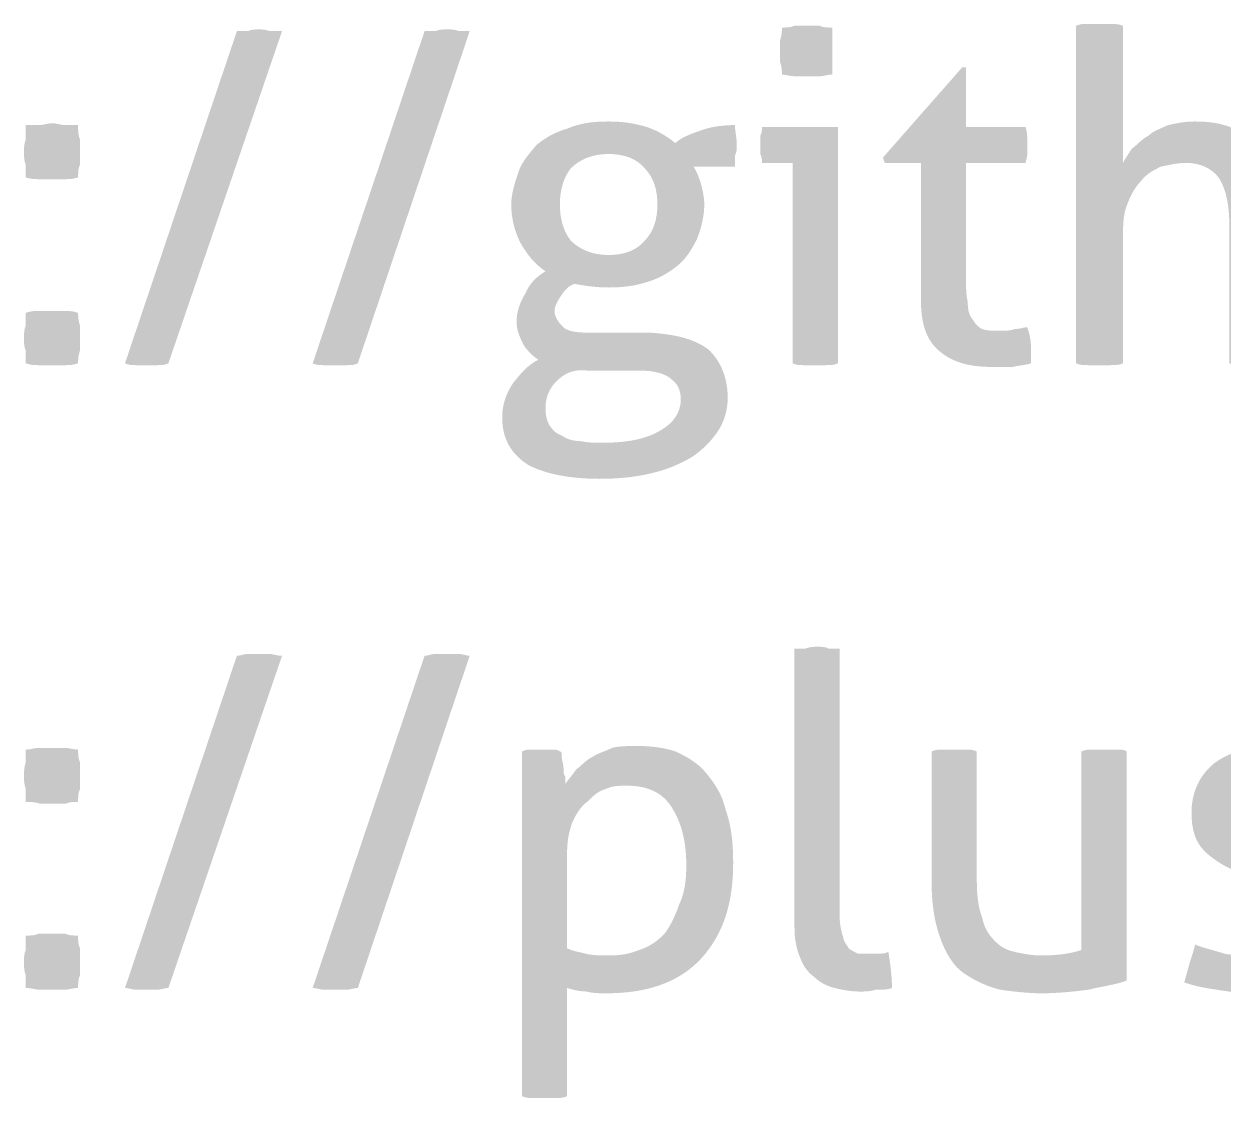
# Model space of a CAD drawing. Header units: millimetres. Extents: x 50 to 239, y 17 to 185.
# Drawn here: x 87.59 to 98.58, y 28.19 to 38.04 of the extents above; entities that cross this region are included whole.
import ezdxf

# ---------------------------------------------------------------- set-up
doc = ezdxf.new("R2010")
doc.units = ezdxf.units.MM
doc.header["$MEASUREMENT"] = 0
doc.layers.get('0').update_dxf_attribs({"linetype": 'CONTINUOUS'})

msp = doc.modelspace()

# ---------------------------------------------------------------- hatches: boundary and pattern name
at = {"true_color": 0x000007}
h = msp.add_hatch(color=0, dxfattribs=at)
edge = h.paths.add_edge_path()
edge.add_spline(control_points=[(89.538, 37.97), (89.571, 37.97), (89.604, 37.97), (89.638, 37.97), (89.638, 37.97), (89.671, 37.986), (89.704, 37.986), (89.737, 37.986), (89.737, 37.986), (89.77, 37.986), (89.803, 37.986), (89.836, 37.97), (89.836, 37.97), (89.869, 37.97), (89.902, 37.97), (89.952, 37.97)], knot_values=[0, 0, 0, 0, 0.0625, 0.0625, 0.0625, 0.0625, 0.125, 0.125, 0.125, 0.125, 0.1875, 0.1875, 0.1875, 0.1875, 1, 1, 1, 1], degree=3, periodic=0)
edge.add_line((89.952, 37.97), (88.91, 34.925))
edge.add_spline(control_points=[(88.91, 34.925), (88.876, 34.908), (88.843, 34.908), (88.81, 34.908), (88.81, 34.908), (88.777, 34.908), (88.744, 34.908), (88.711, 34.908), (88.711, 34.908), (88.678, 34.908), (88.645, 34.908), (88.612, 34.908), (88.612, 34.908), (88.579, 34.908), (88.545, 34.908), (88.512, 34.925)], knot_values=[0, 0, 0, 0, 0.0625, 0.0625, 0.0625, 0.0625, 0.125, 0.125, 0.125, 0.125, 0.1875, 0.1875, 0.1875, 0.1875, 1, 1, 1, 1], degree=3, periodic=0)
edge.add_line((88.512, 34.925), (89.538, 37.97))
h = msp.add_hatch(color=0, dxfattribs=at)
edge = h.paths.add_edge_path()
edge.add_spline(control_points=[(91.259, 37.97), (91.292, 37.97), (91.325, 37.97), (91.359, 37.97), (91.359, 37.97), (91.392, 37.986), (91.425, 37.986), (91.474, 37.986), (91.474, 37.986), (91.507, 37.986), (91.541, 37.986), (91.574, 37.97), (91.574, 37.97), (91.607, 37.97), (91.64, 37.97), (91.673, 37.97)], knot_values=[0, 0, 0, 0, 0.0625, 0.0625, 0.0625, 0.0625, 0.125, 0.125, 0.125, 0.125, 0.1875, 0.1875, 0.1875, 0.1875, 1, 1, 1, 1], degree=3, periodic=0)
edge.add_line((91.673, 37.97), (90.647, 34.925))
edge.add_spline(control_points=[(90.647, 34.925), (90.614, 34.908), (90.581, 34.908), (90.548, 34.908), (90.548, 34.908), (90.515, 34.908), (90.465, 34.908), (90.432, 34.908), (90.432, 34.908), (90.399, 34.908), (90.366, 34.908), (90.333, 34.908), (90.333, 34.908), (90.299, 34.908), (90.266, 34.908), (90.233, 34.925)], knot_values=[0, 0, 0, 0, 0.0625, 0.0625, 0.0625, 0.0625, 0.125, 0.125, 0.125, 0.125, 0.1875, 0.1875, 0.1875, 0.1875, 1, 1, 1, 1], degree=3, periodic=0)
edge.add_line((90.233, 34.925), (91.259, 37.97))
h = msp.add_hatch(color=0, dxfattribs=at)
edge = h.paths.add_edge_path()
edge.add_line((94.635, 36.762), (94.354, 36.762))
edge.add_spline(control_points=[(94.354, 36.762), (94.354, 36.778), (94.354, 36.811), (94.337, 36.844), (94.337, 36.844), (94.337, 36.877), (94.337, 36.894), (94.337, 36.927), (94.337, 36.927), (94.337, 36.96), (94.337, 36.977), (94.337, 37.01), (94.337, 37.01), (94.354, 37.043), (94.354, 37.076), (94.354, 37.092)], knot_values=[0, 0, 0, 0, 0.0625, 0.0625, 0.0625, 0.0625, 0.125, 0.125, 0.125, 0.125, 0.1875, 0.1875, 0.1875, 0.1875, 1, 1, 1, 1], degree=3, periodic=0)
edge.add_line((94.354, 37.092), (95.049, 37.092))
edge.add_line((95.049, 37.092), (95.049, 34.925))
edge.add_spline(control_points=[(95.049, 34.925), (95.016, 34.908), (94.982, 34.908), (94.933, 34.908), (94.933, 34.908), (94.9, 34.908), (94.867, 34.908), (94.833, 34.908), (94.833, 34.908), (94.8, 34.908), (94.767, 34.908), (94.734, 34.908), (94.734, 34.908), (94.701, 34.908), (94.668, 34.908), (94.635, 34.925)], knot_values=[0, 0, 0, 0, 0.0625, 0.0625, 0.0625, 0.0625, 0.125, 0.125, 0.125, 0.125, 0.1875, 0.1875, 0.1875, 0.1875, 1, 1, 1, 1], degree=3, periodic=0)
edge.add_line((94.635, 34.925), (94.635, 36.762))
edge = h.paths.add_edge_path()
edge.add_spline(control_points=[(94.536, 37.572), (94.536, 37.605), (94.536, 37.639), (94.519, 37.688), (94.519, 37.688), (94.519, 37.721), (94.519, 37.754), (94.519, 37.787), (94.519, 37.787), (94.519, 37.821), (94.519, 37.854), (94.519, 37.887), (94.519, 37.887), (94.536, 37.936), (94.536, 37.97), (94.536, 38.003), (94.536, 38.003), (94.569, 38.003), (94.618, 38.003), (94.651, 38.019), (94.651, 38.019), (94.701, 38.019), (94.734, 38.019), (94.767, 38.019), (94.767, 38.019), (94.8, 38.019), (94.833, 38.019), (94.883, 38.019), (94.883, 38.019), (94.916, 38.003), (94.949, 38.003), (94.999, 38.003), (94.999, 38.003), (94.999, 37.97), (94.999, 37.936), (94.999, 37.887), (94.999, 37.887), (94.999, 37.854), (94.999, 37.821), (94.999, 37.787), (94.999, 37.787), (94.999, 37.754), (94.999, 37.721), (94.999, 37.688), (94.999, 37.688), (94.999, 37.639), (94.999, 37.605), (94.999, 37.572), (94.999, 37.572), (94.949, 37.572), (94.916, 37.556), (94.883, 37.556), (94.883, 37.556), (94.833, 37.556), (94.8, 37.556), (94.767, 37.556), (94.767, 37.556), (94.734, 37.556), (94.701, 37.556), (94.651, 37.556), (94.651, 37.556), (94.618, 37.556), (94.569, 37.572), (94.536, 37.572)], knot_values=[0, 0, 0, 0, 0.015625, 0.015625, 0.015625, 0.015625, 0.03125, 0.03125, 0.03125, 0.03125, 0.046875, 0.046875, 0.046875, 0.046875, 0.0625, 0.0625, 0.0625, 0.0625, 0.078125, 0.078125, 0.078125, 0.078125, 0.09375, 0.09375, 0.09375, 0.09375, 0.109375, 0.109375, 0.109375, 0.109375, 0.125, 0.125, 0.125, 0.125, 0.140625, 0.140625, 0.140625, 0.140625, 0.15625, 0.15625, 0.15625, 0.15625, 0.171875, 0.171875, 0.171875, 0.171875, 0.1875, 0.1875, 0.1875, 0.1875, 0.203125, 0.203125, 0.203125, 0.203125, 0.21875, 0.21875, 0.21875, 0.21875, 0.234375, 0.234375, 0.234375, 0.234375, 1, 1, 1, 1], degree=3, periodic=0)
h = msp.add_hatch(color=0, dxfattribs=at)
edge = h.paths.add_edge_path()
edge.add_spline(control_points=[(97.233, 38.019), (97.266, 38.036), (97.299, 38.036), (97.332, 38.036), (97.332, 38.036), (97.382, 38.036), (97.415, 38.036), (97.448, 38.036), (97.448, 38.036), (97.481, 38.036), (97.514, 38.036), (97.547, 38.036), (97.547, 38.036), (97.58, 38.036), (97.63, 38.036), (97.663, 38.019)], knot_values=[0, 0, 0, 0, 0.0625, 0.0625, 0.0625, 0.0625, 0.125, 0.125, 0.125, 0.125, 0.1875, 0.1875, 0.1875, 0.1875, 1, 1, 1, 1], degree=3, periodic=0)
edge.add_line((97.663, 38.019), (97.663, 36.762))
edge.add_spline(control_points=[(97.663, 36.762), (97.68, 36.795), (97.713, 36.844), (97.746, 36.894), (97.746, 36.894), (97.795, 36.927), (97.829, 36.977), (97.895, 37.01), (97.895, 37.01), (97.944, 37.059), (98.011, 37.076), (98.077, 37.109), (98.077, 37.109), (98.16, 37.126), (98.226, 37.142), (98.325, 37.142), (98.325, 37.142), (98.573, 37.142), (98.755, 37.076), (98.871, 36.927), (98.871, 36.927), (98.987, 36.795), (99.053, 36.58), (99.053, 36.298)], knot_values=[0, 0, 0, 0, 0.041667, 0.041667, 0.041667, 0.041667, 0.083333, 0.083333, 0.083333, 0.083333, 0.125, 0.125, 0.125, 0.125, 0.166667, 0.166667, 0.166667, 0.166667, 0.208333, 0.208333, 0.208333, 0.208333, 1, 1, 1, 1], degree=3, periodic=0)
edge.add_line((99.053, 36.298), (99.053, 34.925))
edge.add_spline(control_points=[(99.053, 34.925), (99.02, 34.908), (98.987, 34.908), (98.954, 34.908), (98.954, 34.908), (98.904, 34.908), (98.871, 34.908), (98.838, 34.908), (98.838, 34.908), (98.821, 34.908), (98.772, 34.908), (98.739, 34.908), (98.739, 34.908), (98.706, 34.908), (98.673, 34.908), (98.639, 34.925)], knot_values=[0, 0, 0, 0, 0.0625, 0.0625, 0.0625, 0.0625, 0.125, 0.125, 0.125, 0.125, 0.1875, 0.1875, 0.1875, 0.1875, 1, 1, 1, 1], degree=3, periodic=0)
edge.add_line((98.639, 34.925), (98.639, 36.182))
edge.add_spline(control_points=[(98.639, 36.182), (98.639, 36.381), (98.606, 36.53), (98.54, 36.629), (98.54, 36.629), (98.474, 36.712), (98.375, 36.762), (98.242, 36.762), (98.242, 36.762), (98.16, 36.762), (98.093, 36.745), (98.011, 36.728), (98.011, 36.728), (97.944, 36.695), (97.878, 36.662), (97.829, 36.596), (97.829, 36.596), (97.779, 36.546), (97.729, 36.464), (97.696, 36.364), (97.696, 36.364), (97.663, 36.282), (97.663, 36.166), (97.663, 36.033)], knot_values=[0, 0, 0, 0, 0.041667, 0.041667, 0.041667, 0.041667, 0.083333, 0.083333, 0.083333, 0.083333, 0.125, 0.125, 0.125, 0.125, 0.166667, 0.166667, 0.166667, 0.166667, 0.208333, 0.208333, 0.208333, 0.208333, 1, 1, 1, 1], degree=3, periodic=0)
edge.add_line((97.663, 36.033), (97.663, 34.925))
edge.add_spline(control_points=[(97.663, 34.925), (97.63, 34.908), (97.58, 34.908), (97.547, 34.908), (97.547, 34.908), (97.514, 34.908), (97.481, 34.908), (97.448, 34.908), (97.448, 34.908), (97.415, 34.908), (97.382, 34.908), (97.349, 34.908), (97.349, 34.908), (97.299, 34.908), (97.266, 34.908), (97.233, 34.925)], knot_values=[0, 0, 0, 0, 0.0625, 0.0625, 0.0625, 0.0625, 0.125, 0.125, 0.125, 0.125, 0.1875, 0.1875, 0.1875, 0.1875, 1, 1, 1, 1], degree=3, periodic=0)
edge.add_line((97.233, 34.925), (97.233, 38.019))
h = msp.add_hatch(color=0, dxfattribs=at)
edge = h.paths.add_edge_path()
edge.add_line((95.81, 36.762), (95.479, 36.762))
edge.add_line((95.479, 36.762), (95.462, 36.811))
edge.add_line((95.462, 36.811), (96.19, 37.639))
edge.add_line((96.19, 37.639), (96.223, 37.639))
edge.add_line((96.223, 37.639), (96.223, 37.092))
edge.add_line((96.223, 37.092), (96.77, 37.092))
edge.add_spline(control_points=[(96.77, 37.092), (96.786, 37.043), (96.786, 36.993), (96.786, 36.927), (96.786, 36.927), (96.786, 36.894), (96.786, 36.877), (96.786, 36.844), (96.786, 36.844), (96.786, 36.811), (96.77, 36.778), (96.77, 36.762)], knot_values=[0, 0, 0, 0, 0.083333, 0.083333, 0.083333, 0.083333, 0.166667, 0.166667, 0.166667, 0.166667, 1, 1, 1, 1], degree=3, periodic=0)
edge.add_line((96.77, 36.762), (96.223, 36.762))
edge.add_line((96.223, 36.762), (96.223, 35.769))
edge.add_spline(control_points=[(96.223, 35.769), (96.223, 35.653), (96.223, 35.554), (96.24, 35.487), (96.24, 35.487), (96.24, 35.405), (96.257, 35.355), (96.29, 35.322), (96.29, 35.322), (96.306, 35.289), (96.339, 35.256), (96.372, 35.239), (96.372, 35.239), (96.422, 35.223), (96.472, 35.223), (96.538, 35.223), (96.538, 35.223), (96.588, 35.223), (96.621, 35.223), (96.67, 35.239), (96.67, 35.239), (96.72, 35.239), (96.753, 35.256), (96.786, 35.256), (96.786, 35.256), (96.803, 35.206), (96.819, 35.14), (96.819, 35.09), (96.819, 35.09), (96.819, 35.024), (96.819, 34.974), (96.819, 34.925), (96.819, 34.925), (96.77, 34.908), (96.72, 34.908), (96.654, 34.892), (96.654, 34.892), (96.588, 34.892), (96.521, 34.892), (96.455, 34.892), (96.455, 34.892), (96.24, 34.892), (96.091, 34.941), (95.975, 35.041), (95.975, 35.041), (95.859, 35.14), (95.81, 35.289), (95.81, 35.52)], knot_values=[0, 0, 0, 0, 0.020833, 0.020833, 0.020833, 0.020833, 0.041667, 0.041667, 0.041667, 0.041667, 0.0625, 0.0625, 0.0625, 0.0625, 0.083333, 0.083333, 0.083333, 0.083333, 0.104167, 0.104167, 0.104167, 0.104167, 0.125, 0.125, 0.125, 0.125, 0.145833, 0.145833, 0.145833, 0.145833, 0.166667, 0.166667, 0.166667, 0.166667, 0.1875, 0.1875, 0.1875, 0.1875, 0.208333, 0.208333, 0.208333, 0.208333, 0.229167, 0.229167, 0.229167, 0.229167, 1, 1, 1, 1], degree=3, periodic=0)
edge.add_line((95.81, 35.52), (95.81, 36.762))
h = msp.add_hatch(color=0, dxfattribs=at)
edge = h.paths.add_edge_path()
edge.add_spline(control_points=[(87.602, 36.629), (87.602, 36.662), (87.602, 36.712), (87.602, 36.745), (87.602, 36.745), (87.586, 36.778), (87.586, 36.828), (87.586, 36.861), (87.586, 36.861), (87.586, 36.894), (87.586, 36.944), (87.602, 36.977), (87.602, 36.977), (87.602, 37.026), (87.602, 37.059), (87.602, 37.109), (87.602, 37.109), (87.652, 37.109), (87.685, 37.109), (87.718, 37.109), (87.718, 37.109), (87.768, 37.109), (87.801, 37.126), (87.85, 37.126), (87.85, 37.126), (87.884, 37.126), (87.917, 37.109), (87.966, 37.109), (87.966, 37.109), (87.999, 37.109), (88.032, 37.109), (88.082, 37.109), (88.082, 37.109), (88.082, 37.059), (88.082, 37.026), (88.099, 36.977), (88.099, 36.977), (88.099, 36.944), (88.099, 36.91), (88.099, 36.861), (88.099, 36.861), (88.099, 36.828), (88.099, 36.778), (88.099, 36.745), (88.099, 36.745), (88.082, 36.712), (88.082, 36.662), (88.082, 36.629), (88.082, 36.629), (88.032, 36.613), (87.999, 36.613), (87.966, 36.613), (87.966, 36.613), (87.933, 36.613), (87.884, 36.613), (87.85, 36.613), (87.85, 36.613), (87.801, 36.613), (87.768, 36.613), (87.735, 36.613), (87.735, 36.613), (87.685, 36.613), (87.652, 36.613), (87.602, 36.629)], knot_values=[0, 0, 0, 0, 0.015625, 0.015625, 0.015625, 0.015625, 0.03125, 0.03125, 0.03125, 0.03125, 0.046875, 0.046875, 0.046875, 0.046875, 0.0625, 0.0625, 0.0625, 0.0625, 0.078125, 0.078125, 0.078125, 0.078125, 0.09375, 0.09375, 0.09375, 0.09375, 0.109375, 0.109375, 0.109375, 0.109375, 0.125, 0.125, 0.125, 0.125, 0.140625, 0.140625, 0.140625, 0.140625, 0.15625, 0.15625, 0.15625, 0.15625, 0.171875, 0.171875, 0.171875, 0.171875, 0.1875, 0.1875, 0.1875, 0.1875, 0.203125, 0.203125, 0.203125, 0.203125, 0.21875, 0.21875, 0.21875, 0.21875, 0.234375, 0.234375, 0.234375, 0.234375, 1, 1, 1, 1], degree=3, periodic=0)
edge = h.paths.add_edge_path()
edge.add_spline(control_points=[(87.602, 34.925), (87.602, 34.958), (87.602, 34.991), (87.602, 35.041), (87.602, 35.041), (87.586, 35.074), (87.586, 35.107), (87.586, 35.156), (87.586, 35.156), (87.586, 35.19), (87.586, 35.239), (87.602, 35.272), (87.602, 35.272), (87.602, 35.322), (87.602, 35.355), (87.602, 35.388), (87.602, 35.388), (87.652, 35.405), (87.685, 35.405), (87.718, 35.405), (87.718, 35.405), (87.768, 35.405), (87.801, 35.405), (87.85, 35.405), (87.85, 35.405), (87.884, 35.405), (87.917, 35.405), (87.966, 35.405), (87.966, 35.405), (87.999, 35.405), (88.032, 35.405), (88.082, 35.388), (88.082, 35.388), (88.082, 35.355), (88.082, 35.322), (88.099, 35.272), (88.099, 35.272), (88.099, 35.239), (88.099, 35.19), (88.099, 35.156), (88.099, 35.156), (88.099, 35.123), (88.099, 35.074), (88.099, 35.041), (88.099, 35.041), (88.082, 34.991), (88.082, 34.958), (88.082, 34.925), (88.082, 34.925), (88.032, 34.908), (87.999, 34.908), (87.966, 34.908), (87.966, 34.908), (87.933, 34.908), (87.884, 34.908), (87.85, 34.908), (87.85, 34.908), (87.801, 34.908), (87.768, 34.908), (87.735, 34.908), (87.735, 34.908), (87.685, 34.908), (87.652, 34.908), (87.602, 34.925)], knot_values=[0, 0, 0, 0, 0.015625, 0.015625, 0.015625, 0.015625, 0.03125, 0.03125, 0.03125, 0.03125, 0.046875, 0.046875, 0.046875, 0.046875, 0.0625, 0.0625, 0.0625, 0.0625, 0.078125, 0.078125, 0.078125, 0.078125, 0.09375, 0.09375, 0.09375, 0.09375, 0.109375, 0.109375, 0.109375, 0.109375, 0.125, 0.125, 0.125, 0.125, 0.140625, 0.140625, 0.140625, 0.140625, 0.15625, 0.15625, 0.15625, 0.15625, 0.171875, 0.171875, 0.171875, 0.171875, 0.1875, 0.1875, 0.1875, 0.1875, 0.203125, 0.203125, 0.203125, 0.203125, 0.21875, 0.21875, 0.21875, 0.21875, 0.234375, 0.234375, 0.234375, 0.234375, 1, 1, 1, 1], degree=3, periodic=0)
h = msp.add_hatch(color=0, dxfattribs=at)
edge = h.paths.add_edge_path()
edge.add_spline(control_points=[(93.328, 35.206), (93.576, 35.19), (93.758, 35.14), (93.874, 35.041), (93.874, 35.041), (93.973, 34.941), (94.039, 34.792), (94.039, 34.61), (94.039, 34.61), (94.039, 34.495), (94.006, 34.395), (93.956, 34.313), (93.956, 34.313), (93.89, 34.213), (93.808, 34.131), (93.708, 34.064), (93.708, 34.064), (93.592, 33.998), (93.477, 33.948), (93.328, 33.915), (93.328, 33.915), (93.195, 33.882), (93.03, 33.866), (92.864, 33.866), (92.864, 33.866), (92.583, 33.866), (92.351, 33.915), (92.202, 33.998), (92.202, 33.998), (92.054, 34.097), (91.971, 34.23), (91.971, 34.428), (91.971, 34.428), (91.971, 34.544), (92.004, 34.643), (92.07, 34.743), (92.07, 34.743), (92.136, 34.825), (92.202, 34.908), (92.302, 34.958), (92.302, 34.958), (92.252, 34.991), (92.202, 35.041), (92.169, 35.09), (92.169, 35.09), (92.136, 35.156), (92.103, 35.223), (92.103, 35.305), (92.103, 35.305), (92.103, 35.405), (92.136, 35.487), (92.186, 35.57), (92.186, 35.57), (92.219, 35.653), (92.285, 35.719), (92.368, 35.769), (92.368, 35.769), (92.269, 35.835), (92.202, 35.918), (92.136, 36.033), (92.136, 36.033), (92.087, 36.133), (92.054, 36.249), (92.054, 36.381), (92.054, 36.381), (92.054, 36.48), (92.087, 36.58), (92.12, 36.679), (92.12, 36.679), (92.153, 36.778), (92.219, 36.844), (92.285, 36.927), (92.285, 36.927), (92.368, 36.993), (92.451, 37.043), (92.566, 37.076), (92.566, 37.076), (92.682, 37.126), (92.798, 37.142), (92.947, 37.142), (92.947, 37.142), (93.079, 37.142), (93.179, 37.126), (93.295, 37.092), (93.295, 37.092), (93.394, 37.059), (93.477, 37.01), (93.559, 36.944), (93.559, 36.944), (93.609, 36.993), (93.692, 37.026), (93.791, 37.059), (93.791, 37.059), (93.874, 37.092), (93.99, 37.109), (94.105, 37.109), (94.105, 37.109), (94.105, 37.059), (94.122, 36.993), (94.122, 36.927), (94.122, 36.927), (94.122, 36.894), (94.122, 36.861), (94.105, 36.828), (94.105, 36.828), (94.105, 36.795), (94.105, 36.762), (94.105, 36.728)], knot_values=[0, 0, 0, 0, 0.009259, 0.009259, 0.009259, 0.009259, 0.018519, 0.018519, 0.018519, 0.018519, 0.027778, 0.027778, 0.027778, 0.027778, 0.037037, 0.037037, 0.037037, 0.037037, 0.046296, 0.046296, 0.046296, 0.046296, 0.055556, 0.055556, 0.055556, 0.055556, 0.064815, 0.064815, 0.064815, 0.064815, 0.074074, 0.074074, 0.074074, 0.074074, 0.083333, 0.083333, 0.083333, 0.083333, 0.092593, 0.092593, 0.092593, 0.092593, 0.101852, 0.101852, 0.101852, 0.101852, 0.111111, 0.111111, 0.111111, 0.111111, 0.12037, 0.12037, 0.12037, 0.12037, 0.12963, 0.12963, 0.12963, 0.12963, 0.138889, 0.138889, 0.138889, 0.138889, 0.148148, 0.148148, 0.148148, 0.148148, 0.157407, 0.157407, 0.157407, 0.157407, 0.166667, 0.166667, 0.166667, 0.166667, 0.175926, 0.175926, 0.175926, 0.175926, 0.185185, 0.185185, 0.185185, 0.185185, 0.194444, 0.194444, 0.194444, 0.194444, 0.203704, 0.203704, 0.203704, 0.203704, 0.212963, 0.212963, 0.212963, 0.212963, 0.222222, 0.222222, 0.222222, 0.222222, 0.231481, 0.231481, 0.231481, 0.231481, 0.240741, 0.240741, 0.240741, 0.240741, 1, 1, 1, 1], degree=3, periodic=0)
edge.add_line((94.105, 36.728), (93.725, 36.728))
edge.add_spline(control_points=[(93.725, 36.728), (93.758, 36.679), (93.774, 36.629), (93.791, 36.58), (93.791, 36.58), (93.808, 36.513), (93.824, 36.447), (93.824, 36.381), (93.824, 36.381), (93.824, 36.265), (93.791, 36.149), (93.758, 36.067), (93.758, 36.067), (93.708, 35.967), (93.659, 35.885), (93.576, 35.818), (93.576, 35.818), (93.493, 35.752), (93.41, 35.703), (93.295, 35.669), (93.295, 35.669), (93.195, 35.636), (93.079, 35.62), (92.947, 35.62), (92.947, 35.62), (92.831, 35.62), (92.732, 35.636), (92.633, 35.653), (92.633, 35.653), (92.583, 35.636), (92.55, 35.603), (92.517, 35.554), (92.517, 35.554), (92.484, 35.504), (92.451, 35.454), (92.451, 35.405), (92.451, 35.405), (92.451, 35.355), (92.484, 35.305), (92.517, 35.272), (92.517, 35.272), (92.55, 35.223), (92.633, 35.206), (92.765, 35.206)], knot_values=[0, 0, 0, 0, 0.022727, 0.022727, 0.022727, 0.022727, 0.045455, 0.045455, 0.045455, 0.045455, 0.068182, 0.068182, 0.068182, 0.068182, 0.090909, 0.090909, 0.090909, 0.090909, 0.113636, 0.113636, 0.113636, 0.113636, 0.136364, 0.136364, 0.136364, 0.136364, 0.159091, 0.159091, 0.159091, 0.159091, 0.181818, 0.181818, 0.181818, 0.181818, 0.204545, 0.204545, 0.204545, 0.204545, 0.227273, 0.227273, 0.227273, 0.227273, 1, 1, 1, 1], degree=3, periodic=0)
edge.add_line((92.765, 35.206), (93.328, 35.206))
edge = h.paths.add_edge_path()
edge.add_spline(control_points=[(92.749, 34.859), (92.616, 34.875), (92.533, 34.825), (92.467, 34.759), (92.467, 34.759), (92.401, 34.693), (92.368, 34.61), (92.368, 34.511), (92.368, 34.511), (92.368, 34.445), (92.384, 34.395), (92.401, 34.362), (92.401, 34.362), (92.434, 34.313), (92.467, 34.279), (92.517, 34.263), (92.517, 34.263), (92.566, 34.23), (92.616, 34.213), (92.682, 34.213), (92.682, 34.213), (92.749, 34.197), (92.815, 34.197), (92.897, 34.197), (92.897, 34.197), (93.113, 34.197), (93.295, 34.23), (93.427, 34.313), (93.427, 34.313), (93.543, 34.379), (93.609, 34.478), (93.609, 34.594), (93.609, 34.594), (93.609, 34.677), (93.576, 34.743), (93.526, 34.776), (93.526, 34.776), (93.477, 34.825), (93.377, 34.859), (93.228, 34.859)], knot_values=[0, 0, 0, 0, 0.025, 0.025, 0.025, 0.025, 0.05, 0.05, 0.05, 0.05, 0.075, 0.075, 0.075, 0.075, 0.1, 0.1, 0.1, 0.1, 0.125, 0.125, 0.125, 0.125, 0.15, 0.15, 0.15, 0.15, 0.175, 0.175, 0.175, 0.175, 0.2, 0.2, 0.2, 0.2, 0.225, 0.225, 0.225, 0.225, 1, 1, 1, 1], degree=3, periodic=0)
edge.add_line((93.228, 34.859), (92.749, 34.859))
edge = h.paths.add_edge_path()
edge.add_spline(control_points=[(92.947, 35.918), (93.096, 35.918), (93.212, 35.967), (93.278, 36.05), (93.278, 36.05), (93.361, 36.133), (93.394, 36.249), (93.394, 36.381), (93.394, 36.381), (93.394, 36.513), (93.361, 36.629), (93.278, 36.712), (93.278, 36.712), (93.212, 36.795), (93.096, 36.844), (92.947, 36.844), (92.947, 36.844), (92.798, 36.844), (92.682, 36.795), (92.6, 36.712), (92.6, 36.712), (92.533, 36.629), (92.5, 36.513), (92.5, 36.381), (92.5, 36.381), (92.5, 36.249), (92.533, 36.133), (92.6, 36.05), (92.6, 36.05), (92.682, 35.967), (92.798, 35.918), (92.947, 35.918)], knot_values=[0, 0, 0, 0, 0.03125, 0.03125, 0.03125, 0.03125, 0.0625, 0.0625, 0.0625, 0.0625, 0.09375, 0.09375, 0.09375, 0.09375, 0.125, 0.125, 0.125, 0.125, 0.15625, 0.15625, 0.15625, 0.15625, 0.1875, 0.1875, 0.1875, 0.1875, 0.21875, 0.21875, 0.21875, 0.21875, 1, 1, 1, 1], degree=3, periodic=0)
h = msp.add_hatch(color=0, dxfattribs=at)
edge = h.paths.add_edge_path()
edge.add_spline(control_points=[(94.651, 32.31), (94.685, 32.31), (94.718, 32.31), (94.751, 32.31), (94.751, 32.31), (94.8, 32.327), (94.833, 32.327), (94.867, 32.327), (94.867, 32.327), (94.9, 32.327), (94.933, 32.327), (94.966, 32.31), (94.966, 32.31), (94.999, 32.31), (95.032, 32.31), (95.065, 32.31)], knot_values=[0, 0, 0, 0, 0.0625, 0.0625, 0.0625, 0.0625, 0.125, 0.125, 0.125, 0.125, 0.1875, 0.1875, 0.1875, 0.1875, 1, 1, 1, 1], degree=3, periodic=0)
edge.add_line((95.065, 32.31), (95.065, 29.861))
edge.add_spline(control_points=[(95.065, 29.861), (95.065, 29.779), (95.082, 29.712), (95.098, 29.663), (95.098, 29.663), (95.098, 29.63), (95.131, 29.596), (95.148, 29.563), (95.148, 29.563), (95.164, 29.547), (95.198, 29.53), (95.231, 29.514), (95.231, 29.514), (95.264, 29.514), (95.297, 29.514), (95.33, 29.514), (95.33, 29.514), (95.363, 29.514), (95.396, 29.514), (95.429, 29.514), (95.429, 29.514), (95.462, 29.514), (95.479, 29.514), (95.512, 29.53), (95.512, 29.53), (95.528, 29.431), (95.545, 29.315), (95.545, 29.199), (95.545, 29.199), (95.512, 29.183), (95.462, 29.183), (95.396, 29.183), (95.396, 29.183), (95.346, 29.166), (95.297, 29.166), (95.247, 29.166), (95.247, 29.166), (95.164, 29.166), (95.082, 29.183), (95.016, 29.199), (95.016, 29.199), (94.949, 29.216), (94.883, 29.249), (94.833, 29.299), (94.833, 29.299), (94.767, 29.348), (94.734, 29.398), (94.701, 29.481), (94.701, 29.481), (94.668, 29.563), (94.651, 29.646), (94.651, 29.762)], knot_values=[0, 0, 0, 0, 0.019231, 0.019231, 0.019231, 0.019231, 0.038462, 0.038462, 0.038462, 0.038462, 0.057692, 0.057692, 0.057692, 0.057692, 0.076923, 0.076923, 0.076923, 0.076923, 0.096154, 0.096154, 0.096154, 0.096154, 0.115385, 0.115385, 0.115385, 0.115385, 0.134615, 0.134615, 0.134615, 0.134615, 0.153846, 0.153846, 0.153846, 0.153846, 0.173077, 0.173077, 0.173077, 0.173077, 0.192308, 0.192308, 0.192308, 0.192308, 0.211538, 0.211538, 0.211538, 0.211538, 0.230769, 0.230769, 0.230769, 0.230769, 1, 1, 1, 1], degree=3, periodic=0)
edge.add_line((94.651, 29.762), (94.651, 32.31))
h = msp.add_hatch(color=0, dxfattribs=at)
edge = h.paths.add_edge_path()
edge.add_spline(control_points=[(89.538, 32.244), (89.571, 32.244), (89.604, 32.261), (89.638, 32.261), (89.638, 32.261), (89.671, 32.261), (89.704, 32.261), (89.737, 32.261), (89.737, 32.261), (89.77, 32.261), (89.803, 32.261), (89.836, 32.261), (89.836, 32.261), (89.869, 32.261), (89.902, 32.244), (89.952, 32.244)], knot_values=[0, 0, 0, 0, 0.0625, 0.0625, 0.0625, 0.0625, 0.125, 0.125, 0.125, 0.125, 0.1875, 0.1875, 0.1875, 0.1875, 1, 1, 1, 1], degree=3, periodic=0)
edge.add_line((89.952, 32.244), (88.91, 29.199))
edge.add_spline(control_points=[(88.91, 29.199), (88.876, 29.199), (88.843, 29.183), (88.81, 29.183), (88.81, 29.183), (88.777, 29.183), (88.744, 29.183), (88.711, 29.183), (88.711, 29.183), (88.678, 29.183), (88.645, 29.183), (88.612, 29.183), (88.612, 29.183), (88.579, 29.183), (88.545, 29.199), (88.512, 29.199)], knot_values=[0, 0, 0, 0, 0.0625, 0.0625, 0.0625, 0.0625, 0.125, 0.125, 0.125, 0.125, 0.1875, 0.1875, 0.1875, 0.1875, 1, 1, 1, 1], degree=3, periodic=0)
edge.add_line((88.512, 29.199), (89.538, 32.244))
h = msp.add_hatch(color=0, dxfattribs=at)
edge = h.paths.add_edge_path()
edge.add_spline(control_points=[(91.259, 32.244), (91.292, 32.244), (91.325, 32.261), (91.359, 32.261), (91.359, 32.261), (91.392, 32.261), (91.425, 32.261), (91.474, 32.261), (91.474, 32.261), (91.507, 32.261), (91.541, 32.261), (91.574, 32.261), (91.574, 32.261), (91.607, 32.261), (91.64, 32.244), (91.673, 32.244)], knot_values=[0, 0, 0, 0, 0.0625, 0.0625, 0.0625, 0.0625, 0.125, 0.125, 0.125, 0.125, 0.1875, 0.1875, 0.1875, 0.1875, 1, 1, 1, 1], degree=3, periodic=0)
edge.add_line((91.673, 32.244), (90.647, 29.199))
edge.add_spline(control_points=[(90.647, 29.199), (90.614, 29.199), (90.581, 29.183), (90.548, 29.183), (90.548, 29.183), (90.515, 29.183), (90.465, 29.183), (90.432, 29.183), (90.432, 29.183), (90.399, 29.183), (90.366, 29.183), (90.333, 29.183), (90.333, 29.183), (90.299, 29.183), (90.266, 29.199), (90.233, 29.199)], knot_values=[0, 0, 0, 0, 0.0625, 0.0625, 0.0625, 0.0625, 0.125, 0.125, 0.125, 0.125, 0.1875, 0.1875, 0.1875, 0.1875, 1, 1, 1, 1], degree=3, periodic=0)
edge.add_line((90.233, 29.199), (91.259, 32.244))
h = msp.add_hatch(color=0, dxfattribs=at)
edge = h.paths.add_edge_path()
edge.add_spline(control_points=[(87.602, 30.904), (87.602, 30.953), (87.602, 30.986), (87.602, 31.02), (87.602, 31.02), (87.586, 31.069), (87.586, 31.102), (87.586, 31.135), (87.586, 31.135), (87.586, 31.185), (87.586, 31.218), (87.602, 31.268), (87.602, 31.268), (87.602, 31.301), (87.602, 31.351), (87.602, 31.384), (87.602, 31.384), (87.652, 31.384), (87.685, 31.4), (87.718, 31.4), (87.718, 31.4), (87.768, 31.4), (87.801, 31.4), (87.85, 31.4), (87.85, 31.4), (87.884, 31.4), (87.917, 31.4), (87.966, 31.4), (87.966, 31.4), (87.999, 31.4), (88.032, 31.384), (88.082, 31.384), (88.082, 31.384), (88.082, 31.351), (88.082, 31.301), (88.099, 31.268), (88.099, 31.268), (88.099, 31.218), (88.099, 31.185), (88.099, 31.152), (88.099, 31.152), (88.099, 31.102), (88.099, 31.069), (88.099, 31.02), (88.099, 31.02), (88.082, 30.986), (88.082, 30.953), (88.082, 30.904), (88.082, 30.904), (88.032, 30.904), (87.999, 30.904), (87.966, 30.887), (87.966, 30.887), (87.933, 30.887), (87.884, 30.887), (87.85, 30.887), (87.85, 30.887), (87.801, 30.887), (87.768, 30.887), (87.735, 30.887), (87.735, 30.887), (87.685, 30.904), (87.652, 30.904), (87.602, 30.904)], knot_values=[0, 0, 0, 0, 0.015625, 0.015625, 0.015625, 0.015625, 0.03125, 0.03125, 0.03125, 0.03125, 0.046875, 0.046875, 0.046875, 0.046875, 0.0625, 0.0625, 0.0625, 0.0625, 0.078125, 0.078125, 0.078125, 0.078125, 0.09375, 0.09375, 0.09375, 0.09375, 0.109375, 0.109375, 0.109375, 0.109375, 0.125, 0.125, 0.125, 0.125, 0.140625, 0.140625, 0.140625, 0.140625, 0.15625, 0.15625, 0.15625, 0.15625, 0.171875, 0.171875, 0.171875, 0.171875, 0.1875, 0.1875, 0.1875, 0.1875, 0.203125, 0.203125, 0.203125, 0.203125, 0.21875, 0.21875, 0.21875, 0.21875, 0.234375, 0.234375, 0.234375, 0.234375, 1, 1, 1, 1], degree=3, periodic=0)
edge = h.paths.add_edge_path()
edge.add_spline(control_points=[(87.602, 29.199), (87.602, 29.232), (87.602, 29.282), (87.602, 29.315), (87.602, 29.315), (87.586, 29.348), (87.586, 29.398), (87.586, 29.431), (87.586, 29.431), (87.586, 29.481), (87.586, 29.514), (87.602, 29.547), (87.602, 29.547), (87.602, 29.596), (87.602, 29.63), (87.602, 29.679), (87.602, 29.679), (87.652, 29.679), (87.685, 29.679), (87.718, 29.696), (87.718, 29.696), (87.768, 29.696), (87.801, 29.696), (87.85, 29.696), (87.85, 29.696), (87.884, 29.696), (87.917, 29.696), (87.966, 29.696), (87.966, 29.696), (87.999, 29.679), (88.032, 29.679), (88.082, 29.679), (88.082, 29.679), (88.082, 29.63), (88.082, 29.596), (88.099, 29.563), (88.099, 29.563), (88.099, 29.514), (88.099, 29.481), (88.099, 29.431), (88.099, 29.431), (88.099, 29.398), (88.099, 29.365), (88.099, 29.315), (88.099, 29.315), (88.082, 29.282), (88.082, 29.232), (88.082, 29.199), (88.082, 29.199), (88.032, 29.199), (87.999, 29.183), (87.966, 29.183), (87.966, 29.183), (87.933, 29.183), (87.884, 29.183), (87.85, 29.183), (87.85, 29.183), (87.801, 29.183), (87.768, 29.183), (87.735, 29.183), (87.735, 29.183), (87.685, 29.183), (87.652, 29.199), (87.602, 29.199)], knot_values=[0, 0, 0, 0, 0.015625, 0.015625, 0.015625, 0.015625, 0.03125, 0.03125, 0.03125, 0.03125, 0.046875, 0.046875, 0.046875, 0.046875, 0.0625, 0.0625, 0.0625, 0.0625, 0.078125, 0.078125, 0.078125, 0.078125, 0.09375, 0.09375, 0.09375, 0.09375, 0.109375, 0.109375, 0.109375, 0.109375, 0.125, 0.125, 0.125, 0.125, 0.140625, 0.140625, 0.140625, 0.140625, 0.15625, 0.15625, 0.15625, 0.15625, 0.171875, 0.171875, 0.171875, 0.171875, 0.1875, 0.1875, 0.1875, 0.1875, 0.203125, 0.203125, 0.203125, 0.203125, 0.21875, 0.21875, 0.21875, 0.21875, 0.234375, 0.234375, 0.234375, 0.234375, 1, 1, 1, 1], degree=3, periodic=0)
h = msp.add_hatch(color=0, dxfattribs=at)
edge = h.paths.add_edge_path()
edge.add_spline(control_points=[(92.153, 31.367), (92.186, 31.384), (92.202, 31.384), (92.236, 31.384), (92.236, 31.384), (92.269, 31.384), (92.302, 31.384), (92.335, 31.384), (92.335, 31.384), (92.351, 31.384), (92.384, 31.384), (92.418, 31.384), (92.418, 31.384), (92.451, 31.384), (92.484, 31.384), (92.5, 31.367), (92.5, 31.367), (92.517, 31.367), (92.517, 31.351), (92.517, 31.317), (92.517, 31.317), (92.517, 31.284), (92.533, 31.251), (92.533, 31.218), (92.533, 31.218), (92.533, 31.185), (92.533, 31.152), (92.55, 31.135), (92.55, 31.135), (92.55, 31.102), (92.55, 31.069), (92.55, 31.069), (92.55, 31.069), (92.583, 31.119), (92.616, 31.152), (92.649, 31.202), (92.649, 31.202), (92.699, 31.235), (92.732, 31.284), (92.798, 31.317), (92.798, 31.317), (92.848, 31.351), (92.914, 31.367), (92.98, 31.4), (92.98, 31.4), (93.046, 31.417), (93.129, 31.417), (93.212, 31.417), (93.212, 31.417), (93.344, 31.417), (93.46, 31.4), (93.559, 31.367), (93.559, 31.367), (93.675, 31.317), (93.774, 31.251), (93.841, 31.169), (93.841, 31.169), (93.923, 31.069), (93.99, 30.97), (94.023, 30.821), (94.023, 30.821), (94.072, 30.689), (94.089, 30.523), (94.089, 30.341), (94.089, 30.341), (94.089, 29.961), (93.99, 29.679), (93.791, 29.464), (93.791, 29.464), (93.592, 29.249), (93.295, 29.15), (92.931, 29.15), (92.931, 29.15), (92.864, 29.15), (92.798, 29.15), (92.749, 29.166), (92.749, 29.166), (92.682, 29.166), (92.616, 29.183), (92.566, 29.199)], knot_values=[0, 0, 0, 0, 0.0125, 0.0125, 0.0125, 0.0125, 0.025, 0.025, 0.025, 0.025, 0.0375, 0.0375, 0.0375, 0.0375, 0.05, 0.05, 0.05, 0.05, 0.0625, 0.0625, 0.0625, 0.0625, 0.075, 0.075, 0.075, 0.075, 0.0875, 0.0875, 0.0875, 0.0875, 0.1, 0.1, 0.1, 0.1, 0.1125, 0.1125, 0.1125, 0.1125, 0.125, 0.125, 0.125, 0.125, 0.1375, 0.1375, 0.1375, 0.1375, 0.15, 0.15, 0.15, 0.15, 0.1625, 0.1625, 0.1625, 0.1625, 0.175, 0.175, 0.175, 0.175, 0.1875, 0.1875, 0.1875, 0.1875, 0.2, 0.2, 0.2, 0.2, 0.2125, 0.2125, 0.2125, 0.2125, 0.225, 0.225, 0.225, 0.225, 0.2375, 0.2375, 0.2375, 0.2375, 1, 1, 1, 1], degree=3, periodic=0)
edge.add_line((92.566, 29.199), (92.566, 28.207))
edge.add_spline(control_points=[(92.566, 28.207), (92.533, 28.19), (92.5, 28.19), (92.467, 28.19), (92.467, 28.19), (92.418, 28.19), (92.384, 28.19), (92.368, 28.19), (92.368, 28.19), (92.335, 28.19), (92.302, 28.19), (92.252, 28.19), (92.252, 28.19), (92.219, 28.19), (92.186, 28.19), (92.153, 28.207)], knot_values=[0, 0, 0, 0, 0.0625, 0.0625, 0.0625, 0.0625, 0.125, 0.125, 0.125, 0.125, 0.1875, 0.1875, 0.1875, 0.1875, 1, 1, 1, 1], degree=3, periodic=0)
edge.add_line((92.153, 28.207), (92.153, 31.367))
edge = h.paths.add_edge_path()
edge.add_spline(control_points=[(92.566, 29.563), (92.633, 29.53), (92.682, 29.53), (92.732, 29.514), (92.732, 29.514), (92.798, 29.497), (92.864, 29.497), (92.964, 29.497), (92.964, 29.497), (93.063, 29.497), (93.146, 29.514), (93.228, 29.547), (93.228, 29.547), (93.328, 29.58), (93.394, 29.63), (93.46, 29.696), (93.46, 29.696), (93.51, 29.762), (93.559, 29.861), (93.592, 29.961), (93.592, 29.961), (93.642, 30.06), (93.659, 30.176), (93.659, 30.325), (93.659, 30.325), (93.659, 30.556), (93.609, 30.722), (93.526, 30.854), (93.526, 30.854), (93.444, 30.986), (93.311, 31.053), (93.113, 31.053), (93.113, 31.053), (93.046, 31.053), (92.98, 31.053), (92.914, 31.02), (92.914, 31.02), (92.848, 31.003), (92.798, 30.953), (92.749, 30.904), (92.749, 30.904), (92.682, 30.854), (92.649, 30.788), (92.616, 30.722), (92.616, 30.722), (92.583, 30.639), (92.566, 30.54), (92.566, 30.44)], knot_values=[0, 0, 0, 0, 0.020833, 0.020833, 0.020833, 0.020833, 0.041667, 0.041667, 0.041667, 0.041667, 0.0625, 0.0625, 0.0625, 0.0625, 0.083333, 0.083333, 0.083333, 0.083333, 0.104167, 0.104167, 0.104167, 0.104167, 0.125, 0.125, 0.125, 0.125, 0.145833, 0.145833, 0.145833, 0.145833, 0.166667, 0.166667, 0.166667, 0.166667, 0.1875, 0.1875, 0.1875, 0.1875, 0.208333, 0.208333, 0.208333, 0.208333, 0.229167, 0.229167, 0.229167, 0.229167, 1, 1, 1, 1], degree=3, periodic=0)
edge.add_line((92.566, 30.44), (92.566, 29.563))
h = msp.add_hatch(color=0, dxfattribs=at)
edge = h.paths.add_edge_path()
edge.add_spline(control_points=[(95.909, 31.367), (95.942, 31.384), (95.975, 31.384), (96.008, 31.384), (96.008, 31.384), (96.058, 31.384), (96.091, 31.384), (96.108, 31.384), (96.108, 31.384), (96.141, 31.384), (96.19, 31.384), (96.223, 31.384), (96.223, 31.384), (96.257, 31.384), (96.29, 31.384), (96.323, 31.367)], knot_values=[0, 0, 0, 0, 0.0625, 0.0625, 0.0625, 0.0625, 0.125, 0.125, 0.125, 0.125, 0.1875, 0.1875, 0.1875, 0.1875, 1, 1, 1, 1], degree=3, periodic=0)
edge.add_line((96.323, 31.367), (96.323, 30.176))
edge.add_spline(control_points=[(96.323, 30.176), (96.323, 30.043), (96.339, 29.927), (96.372, 29.845), (96.372, 29.845), (96.389, 29.762), (96.422, 29.696), (96.488, 29.63), (96.488, 29.63), (96.538, 29.58), (96.588, 29.547), (96.67, 29.53), (96.67, 29.53), (96.736, 29.514), (96.819, 29.497), (96.918, 29.497), (96.918, 29.497), (97.067, 29.497), (97.183, 29.514), (97.283, 29.547)], knot_values=[0, 0, 0, 0, 0.05, 0.05, 0.05, 0.05, 0.1, 0.1, 0.1, 0.1, 0.15, 0.15, 0.15, 0.15, 0.2, 0.2, 0.2, 0.2, 1, 1, 1, 1], degree=3, periodic=0)
edge.add_line((97.283, 29.547), (97.283, 31.367))
edge.add_spline(control_points=[(97.283, 31.367), (97.316, 31.384), (97.349, 31.384), (97.398, 31.384), (97.398, 31.384), (97.431, 31.384), (97.465, 31.384), (97.498, 31.384), (97.498, 31.384), (97.531, 31.384), (97.564, 31.384), (97.597, 31.384), (97.597, 31.384), (97.647, 31.384), (97.68, 31.384), (97.696, 31.367)], knot_values=[0, 0, 0, 0, 0.0625, 0.0625, 0.0625, 0.0625, 0.125, 0.125, 0.125, 0.125, 0.1875, 0.1875, 0.1875, 0.1875, 1, 1, 1, 1], degree=3, periodic=0)
edge.add_line((97.696, 31.367), (97.696, 29.266))
edge.add_spline(control_points=[(97.696, 29.266), (97.613, 29.232), (97.481, 29.216), (97.349, 29.183), (97.349, 29.183), (97.216, 29.166), (97.067, 29.15), (96.918, 29.15), (96.918, 29.15), (96.786, 29.15), (96.654, 29.166), (96.538, 29.183), (96.538, 29.183), (96.406, 29.216), (96.306, 29.266), (96.207, 29.332), (96.207, 29.332), (96.108, 29.398), (96.041, 29.514), (95.992, 29.646), (95.992, 29.646), (95.942, 29.779), (95.909, 29.944), (95.909, 30.159)], knot_values=[0, 0, 0, 0, 0.041667, 0.041667, 0.041667, 0.041667, 0.083333, 0.083333, 0.083333, 0.083333, 0.125, 0.125, 0.125, 0.125, 0.166667, 0.166667, 0.166667, 0.166667, 0.208333, 0.208333, 0.208333, 0.208333, 1, 1, 1, 1], degree=3, periodic=0)
edge.add_line((95.909, 30.159), (95.909, 31.367))
h = msp.add_hatch(color=0, dxfattribs=at)
edge = h.paths.add_edge_path()
edge.add_spline(control_points=[(98.325, 29.596), (98.408, 29.563), (98.49, 29.547), (98.59, 29.514), (98.59, 29.514), (98.673, 29.497), (98.772, 29.497), (98.855, 29.497), (98.855, 29.497), (98.921, 29.497), (98.987, 29.497), (99.037, 29.514), (99.037, 29.514), (99.103, 29.53), (99.152, 29.547), (99.202, 29.58), (99.202, 29.58), (99.235, 29.613), (99.285, 29.646), (99.301, 29.679), (99.301, 29.679), (99.334, 29.729), (99.351, 29.762), (99.351, 29.812), (99.351, 29.812), (99.351, 29.878), (99.334, 29.927), (99.318, 29.961), (99.318, 29.961), (99.285, 29.994), (99.268, 30.027), (99.235, 30.06), (99.235, 30.06), (99.185, 30.076), (99.152, 30.093), (99.103, 30.109), (99.103, 30.109), (99.053, 30.143), (99.003, 30.159), (98.954, 30.176)], knot_values=[0, 0, 0, 0, 0.025, 0.025, 0.025, 0.025, 0.05, 0.05, 0.05, 0.05, 0.075, 0.075, 0.075, 0.075, 0.1, 0.1, 0.1, 0.1, 0.125, 0.125, 0.125, 0.125, 0.15, 0.15, 0.15, 0.15, 0.175, 0.175, 0.175, 0.175, 0.2, 0.2, 0.2, 0.2, 0.225, 0.225, 0.225, 0.225, 1, 1, 1, 1], degree=3, periodic=0)
edge.add_line((98.954, 30.176), (98.805, 30.225))
edge.add_spline(control_points=[(98.805, 30.225), (98.623, 30.291), (98.49, 30.374), (98.408, 30.457), (98.408, 30.457), (98.325, 30.54), (98.292, 30.656), (98.292, 30.804), (98.292, 30.804), (98.292, 30.986), (98.358, 31.135), (98.49, 31.251), (98.49, 31.251), (98.639, 31.367), (98.838, 31.417), (99.103, 31.417), (99.103, 31.417), (99.202, 31.417), (99.318, 31.417), (99.417, 31.4), (99.417, 31.4), (99.533, 31.367), (99.616, 31.351), (99.698, 31.317), (99.698, 31.317), (99.698, 31.268), (99.682, 31.202), (99.665, 31.152), (99.665, 31.152), (99.649, 31.086), (99.632, 31.036), (99.616, 30.986), (99.616, 30.986), (99.55, 31.02), (99.467, 31.036), (99.384, 31.053), (99.384, 31.053), (99.301, 31.086), (99.202, 31.086), (99.103, 31.086), (99.103, 31.086), (99.003, 31.086), (98.921, 31.069), (98.838, 31.036), (98.838, 31.036), (98.755, 31.003), (98.706, 30.937), (98.706, 30.838), (98.706, 30.838), (98.706, 30.788), (98.722, 30.755), (98.739, 30.722), (98.739, 30.722), (98.755, 30.689), (98.788, 30.656), (98.821, 30.622), (98.821, 30.622), (98.855, 30.606), (98.888, 30.589), (98.937, 30.573), (98.937, 30.573), (98.987, 30.556), (99.037, 30.54), (99.086, 30.523)], knot_values=[0, 0, 0, 0, 0.015625, 0.015625, 0.015625, 0.015625, 0.03125, 0.03125, 0.03125, 0.03125, 0.046875, 0.046875, 0.046875, 0.046875, 0.0625, 0.0625, 0.0625, 0.0625, 0.078125, 0.078125, 0.078125, 0.078125, 0.09375, 0.09375, 0.09375, 0.09375, 0.109375, 0.109375, 0.109375, 0.109375, 0.125, 0.125, 0.125, 0.125, 0.140625, 0.140625, 0.140625, 0.140625, 0.15625, 0.15625, 0.15625, 0.15625, 0.171875, 0.171875, 0.171875, 0.171875, 0.1875, 0.1875, 0.1875, 0.1875, 0.203125, 0.203125, 0.203125, 0.203125, 0.21875, 0.21875, 0.21875, 0.21875, 0.234375, 0.234375, 0.234375, 0.234375, 1, 1, 1, 1], degree=3, periodic=0)
edge.add_line((99.086, 30.523), (99.268, 30.457))
edge.add_spline(control_points=[(99.268, 30.457), (99.334, 30.424), (99.401, 30.407), (99.467, 30.374), (99.467, 30.374), (99.516, 30.341), (99.566, 30.308), (99.616, 30.258), (99.616, 30.258), (99.665, 30.209), (99.698, 30.159), (99.715, 30.093), (99.715, 30.093), (99.748, 30.027), (99.765, 29.944), (99.765, 29.845), (99.765, 29.845), (99.765, 29.745), (99.748, 29.646), (99.698, 29.563), (99.698, 29.563), (99.665, 29.481), (99.599, 29.398), (99.516, 29.348), (99.516, 29.348), (99.434, 29.282), (99.351, 29.232), (99.235, 29.199), (99.235, 29.199), (99.136, 29.166), (99.003, 29.15), (98.871, 29.15), (98.871, 29.15), (98.739, 29.15), (98.623, 29.166), (98.524, 29.183), (98.524, 29.183), (98.408, 29.199), (98.325, 29.216), (98.226, 29.249), (98.226, 29.249), (98.242, 29.315), (98.259, 29.365), (98.275, 29.431), (98.275, 29.431), (98.292, 29.481), (98.308, 29.53), (98.325, 29.596)], knot_values=[0, 0, 0, 0, 0.020833, 0.020833, 0.020833, 0.020833, 0.041667, 0.041667, 0.041667, 0.041667, 0.0625, 0.0625, 0.0625, 0.0625, 0.083333, 0.083333, 0.083333, 0.083333, 0.104167, 0.104167, 0.104167, 0.104167, 0.125, 0.125, 0.125, 0.125, 0.145833, 0.145833, 0.145833, 0.145833, 0.166667, 0.166667, 0.166667, 0.166667, 0.1875, 0.1875, 0.1875, 0.1875, 0.208333, 0.208333, 0.208333, 0.208333, 0.229167, 0.229167, 0.229167, 0.229167, 1, 1, 1, 1], degree=3, periodic=0)

doc.saveas('drawing.dxf')
